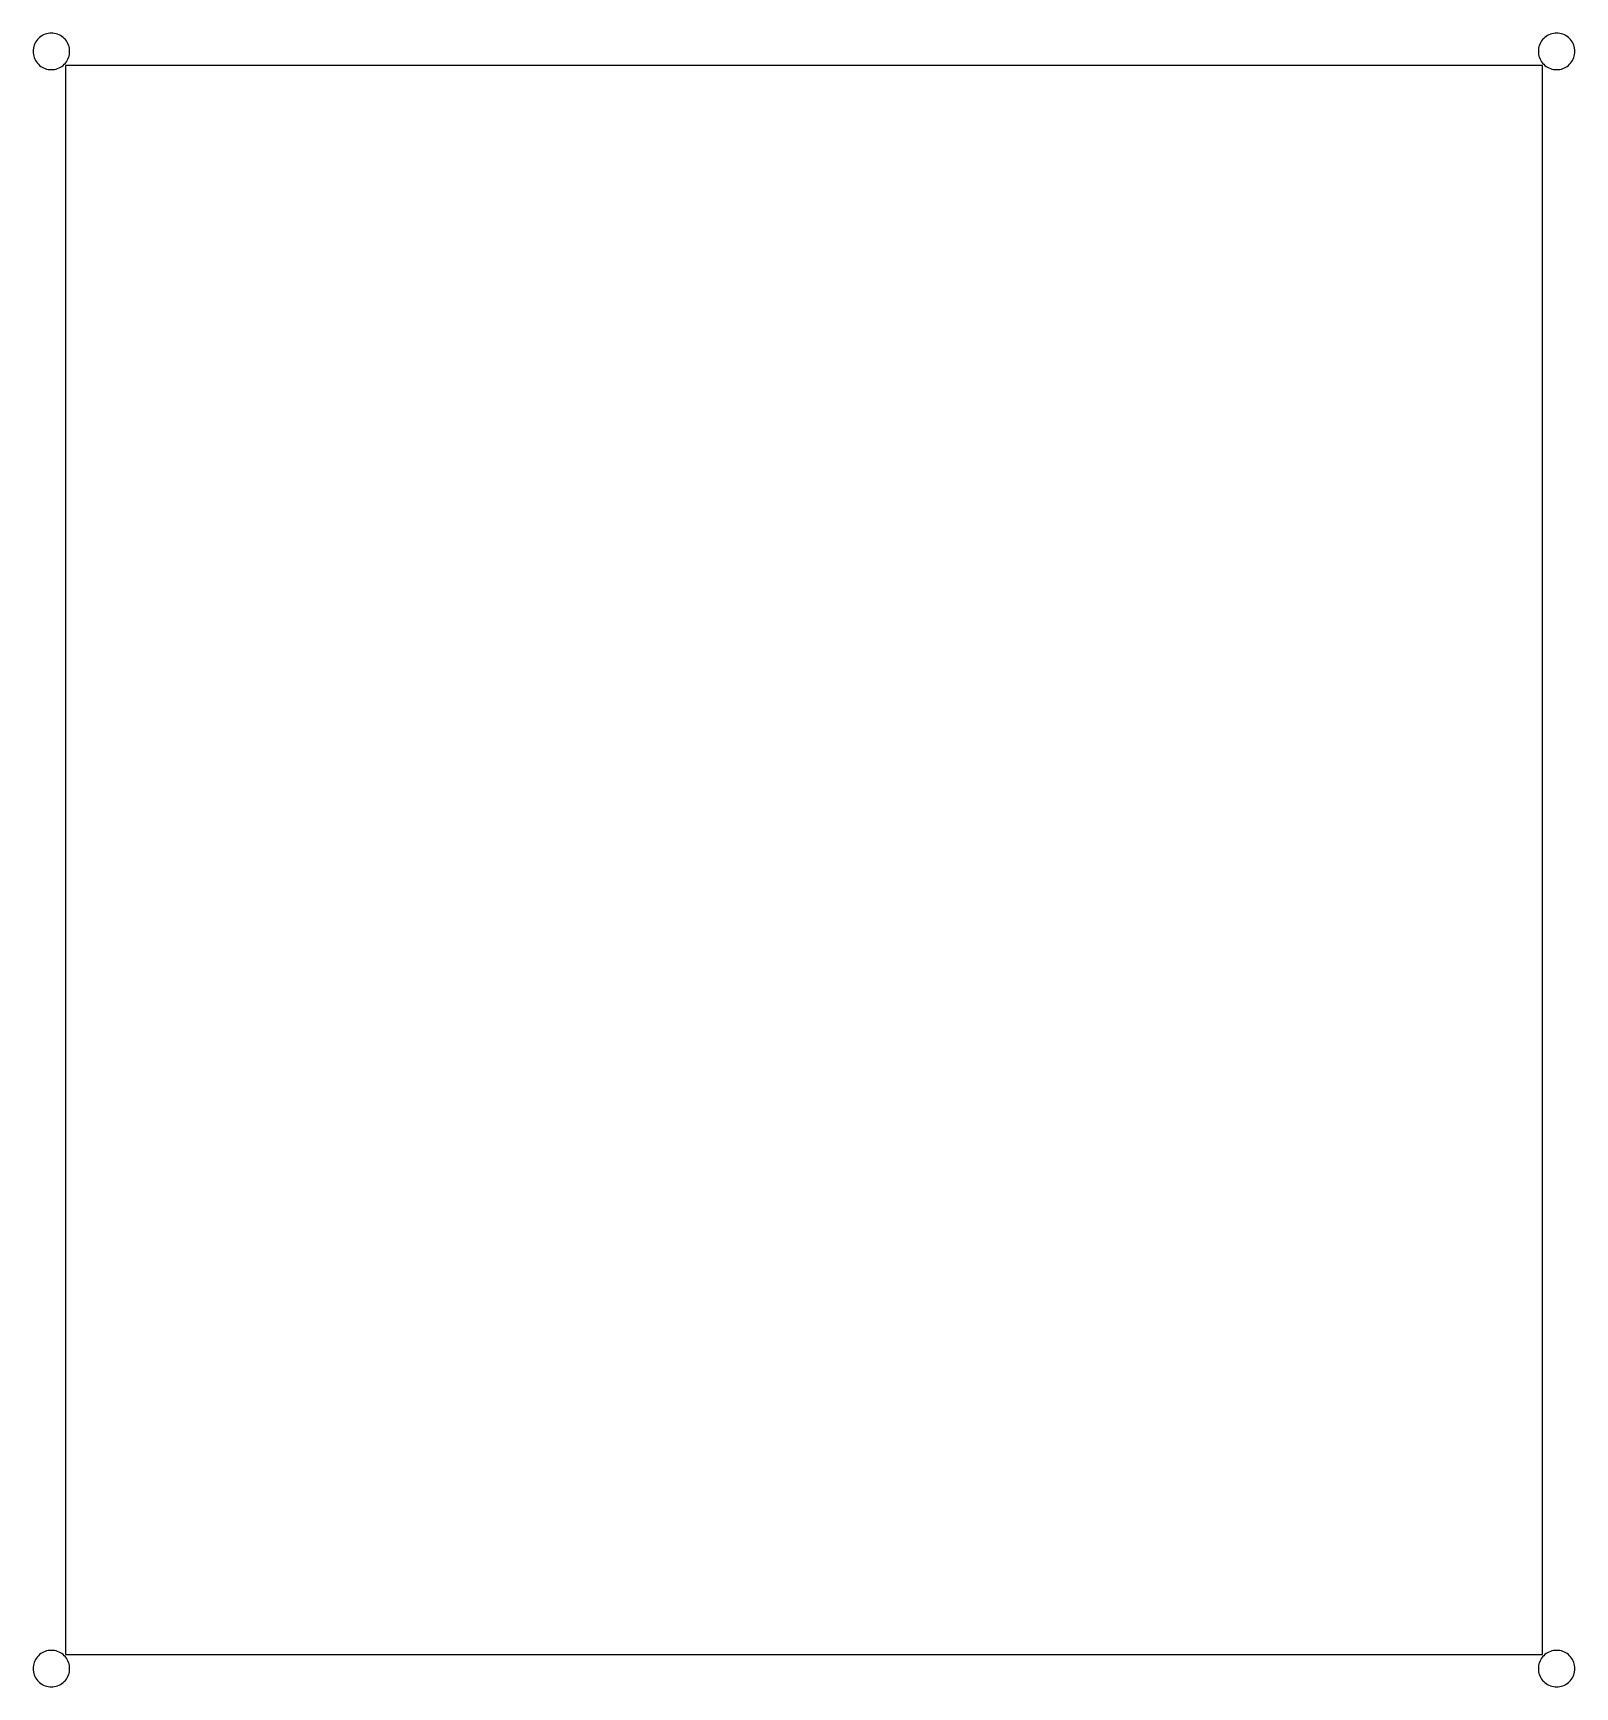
# Model space of a CAD drawing. Header units: metres. Extents: x -55 to 55, y -59 to 59.
import ezdxf

# ---------------------------------------------------------------- set-up
doc = ezdxf.new("R2010")
doc.units = ezdxf.units.M

msp = doc.modelspace()

# ---------------------------------------------------------------- linework, layer by layer
for p, q in [((-53.5, 58.8), (-53.6133, 58.795)), ((-53.3867, 58.795), (-53.5, 58.8)), ((53.5, 58.8), (53.3867, 58.795)), ((53.6133, 58.795), (53.5, 58.8)), ((-54.7802, 57.7257), (-54.795, 57.6133)), ((-54.7557, 57.8365), (-54.7802, 57.7257)), ((-54.7216, 57.9446), (-54.7557, 57.8365)), ((-54.6782, 58.0494), (-54.7216, 57.9446)), ((-54.6258, 58.15), (-54.6782, 58.0494)), ((-54.5649, 58.2456), (-54.6258, 58.15)), ((-54.4958, 58.3356), (-54.5649, 58.2456)), ((-54.4192, 58.4192), (-54.4958, 58.3356)), ((-54.3356, 58.4958), (-54.4192, 58.4192)), ((-54.2456, 58.5649), (-54.3356, 58.4958)), ((-54.15, 58.6258), (-54.2456, 58.5649)), ((-54.0494, 58.6782), (-54.15, 58.6258)), ((-53.9446, 58.7216), (-54.0494, 58.6782)), ((-53.8365, 58.7557), (-53.9446, 58.7216)), ((-53.7257, 58.7802), (-53.8365, 58.7557)), ((-53.6133, 58.795), (-53.7257, 58.7802)), ((-53.2742, 58.7802), (-53.3867, 58.795)), ((-53.1635, 58.7557), (-53.2742, 58.7802)), ((-53.0554, 58.7216), (-53.1635, 58.7557)), ((-52.9506, 58.6782), (-53.0554, 58.7216)), ((-52.85, 58.6258), (-52.9506, 58.6782)), ((-52.7543, 58.5649), (-52.85, 58.6258)), ((-52.6644, 58.4958), (-52.7543, 58.5649)), ((-52.5807, 58.4192), (-52.6644, 58.4958)), ((-52.5041, 58.3356), (-52.5807, 58.4192)), ((-52.4351, 58.2456), (-52.5041, 58.3356)), ((-52.3742, 58.15), (-52.4351, 58.2456)), ((-52.3218, 58.0494), (-52.3742, 58.15)), ((-52.2784, 57.9446), (-52.3218, 58.0494)), ((-52.2443, 57.8365), (-52.2784, 57.9446)), ((-52.2197, 57.7257), (-52.2443, 57.8365)), ((-52.2049, 57.6133), (-52.2197, 57.7257)), ((52.2197, 57.7257), (52.2049, 57.6133)), ((52.2443, 57.8365), (52.2197, 57.7257)), ((52.2784, 57.9446), (52.2443, 57.8365)), ((52.3218, 58.0494), (52.2784, 57.9446)), ((52.3742, 58.15), (52.3218, 58.0494)), ((52.4351, 58.2456), (52.3742, 58.15)), ((52.5041, 58.3356), (52.4351, 58.2456)), ((52.5807, 58.4192), (52.5041, 58.3356)), ((52.6644, 58.4958), (52.5807, 58.4192)), ((52.7543, 58.5649), (52.6644, 58.4958)), ((52.85, 58.6258), (52.7543, 58.5649)), ((52.9506, 58.6782), (52.85, 58.6258)), ((53.0554, 58.7216), (52.9506, 58.6782)), ((53.1635, 58.7557), (53.0554, 58.7216)), ((53.2742, 58.7802), (53.1635, 58.7557)), ((53.3867, 58.795), (53.2742, 58.7802)), ((53.7257, 58.7802), (53.6133, 58.795)), ((53.8365, 58.7557), (53.7257, 58.7802)), ((53.9446, 58.7216), (53.8365, 58.7557)), ((54.0494, 58.6782), (53.9446, 58.7216)), ((54.15, 58.6258), (54.0494, 58.6782)), ((54.2456, 58.5649), (54.15, 58.6258)), ((54.3356, 58.4958), (54.2456, 58.5649)), ((54.4192, 58.4192), (54.3356, 58.4958)), ((54.4958, 58.3356), (54.4192, 58.4192)), ((54.5649, 58.2456), (54.4958, 58.3356)), ((54.6258, 58.15), (54.5649, 58.2456)), ((54.6782, 58.0494), (54.6258, 58.15)), ((54.7216, 57.9446), (54.6782, 58.0494)), ((54.7557, 57.8365), (54.7216, 57.9446)), ((54.7802, 57.7257), (54.7557, 57.8365)), ((54.795, 57.6133), (54.7802, 57.7257)), ((-54.795, 57.6133), (-54.8, 57.5)), ((-54.8, 57.5), (-54.795, 57.3867)), ((-54.795, 57.3867), (-54.7802, 57.2742)), ((-54.7802, 57.2742), (-54.7557, 57.1635)), ((-54.7557, 57.1635), (-54.7216, 57.0554)), ((-54.7216, 57.0554), (-54.6782, 56.9506)), ((-54.6782, 56.9506), (-54.6258, 56.85)), ((-54.6258, 56.85), (-54.5649, 56.7543)), ((-54.5649, 56.7543), (-54.4958, 56.6644)), ((-54.4958, 56.6644), (-54.4192, 56.5807)), ((-54.4192, 56.5807), (-54.3356, 56.5041)), ((-54.3356, 56.5041), (-54.2456, 56.4351)), ((-52.7543, 56.4351), (-52.6644, 56.5041)), ((-52.6644, 56.5041), (-52.5807, 56.5807)), ((-52.5807, 56.5807), (-52.5041, 56.6644)), ((-52.5041, 56.6644), (-52.4351, 56.7543)), ((52.5, 56.5), (-52.5, 56.5)), ((-52.5, 56.5), (-52.5, -56.5)), ((-52.4351, 56.7543), (-52.3742, 56.85)), ((-52.3742, 56.85), (-52.3218, 56.9506)), ((-52.3218, 56.9506), (-52.2784, 57.0554)), ((-52.2784, 57.0554), (-52.2443, 57.1635)), ((-52.2443, 57.1635), (-52.2197, 57.2742)), ((-52.2197, 57.2742), (-52.2049, 57.3867)), ((-52.2, 57.5), (-52.2049, 57.6133)), ((-52.2049, 57.3867), (-52.2, 57.5)), ((52.2049, 57.6133), (52.2, 57.5)), ((52.2, 57.5), (52.2049, 57.3867)), ((52.2049, 57.3867), (52.2197, 57.2742)), ((52.2197, 57.2742), (52.2443, 57.1635)), ((52.2443, 57.1635), (52.2784, 57.0554)), ((52.2784, 57.0554), (52.3218, 56.9506)), ((52.3218, 56.9506), (52.3742, 56.85)), ((52.3742, 56.85), (52.4351, 56.7543)), ((52.4351, 56.7543), (52.5041, 56.6644)), ((52.5, -56.5), (52.5, 56.5)), ((52.5041, 56.6644), (52.5807, 56.5807)), ((52.5807, 56.5807), (52.6644, 56.5041)), ((52.6644, 56.5041), (52.7543, 56.4351)), ((54.2456, 56.4351), (54.3356, 56.5041)), ((54.3356, 56.5041), (54.4192, 56.5807)), ((54.4192, 56.5807), (54.4958, 56.6644)), ((54.4958, 56.6644), (54.5649, 56.7543)), ((54.5649, 56.7543), (54.6258, 56.85)), ((54.6258, 56.85), (54.6782, 56.9506)), ((54.6782, 56.9506), (54.7216, 57.0554)), ((54.7216, 57.0554), (54.7557, 57.1635)), ((54.7557, 57.1635), (54.7802, 57.2742)), ((54.7802, 57.2742), (54.795, 57.3867)), ((54.8, 57.5), (54.795, 57.6133)), ((54.795, 57.3867), (54.8, 57.5)), ((-54.2456, 56.4351), (-54.15, 56.3742)), ((-54.15, 56.3742), (-54.0494, 56.3218)), ((-54.0494, 56.3218), (-53.9446, 56.2784)), ((-53.9446, 56.2784), (-53.8365, 56.2443)), ((-53.8365, 56.2443), (-53.7257, 56.2197)), ((-53.7257, 56.2197), (-53.6133, 56.2049)), ((-53.6133, 56.2049), (-53.5, 56.2)), ((-53.5, 56.2), (-53.3867, 56.2049)), ((-53.3867, 56.2049), (-53.2742, 56.2197)), ((-53.2742, 56.2197), (-53.1635, 56.2443)), ((-53.1635, 56.2443), (-53.0554, 56.2784)), ((-53.0554, 56.2784), (-52.9506, 56.3218)), ((-52.9506, 56.3218), (-52.85, 56.3742)), ((-52.85, 56.3742), (-52.7543, 56.4351)), ((52.7543, 56.4351), (52.85, 56.3742)), ((52.85, 56.3742), (52.9506, 56.3218)), ((52.9506, 56.3218), (53.0554, 56.2784)), ((53.0554, 56.2784), (53.1635, 56.2443)), ((53.1635, 56.2443), (53.2742, 56.2197)), ((53.2742, 56.2197), (53.3867, 56.2049)), ((53.3867, 56.2049), (53.5, 56.2)), ((53.5, 56.2), (53.6133, 56.2049)), ((53.6133, 56.2049), (53.7257, 56.2197)), ((53.7257, 56.2197), (53.8365, 56.2443)), ((53.8365, 56.2443), (53.9446, 56.2784)), ((53.9446, 56.2784), (54.0494, 56.3218)), ((54.0494, 56.3218), (54.15, 56.3742)), ((54.15, 56.3742), (54.2456, 56.4351)), ((-54.2456, -56.4351), (-54.3356, -56.5041)), ((-54.15, -56.3742), (-54.2456, -56.4351)), ((-54.0494, -56.3218), (-54.15, -56.3742)), ((-53.9446, -56.2784), (-54.0494, -56.3218)), ((-53.8365, -56.2443), (-53.9446, -56.2784)), ((-53.7257, -56.2197), (-53.8365, -56.2443)), ((-53.6133, -56.2049), (-53.7257, -56.2197)), ((-53.5, -56.2), (-53.6133, -56.2049)), ((-53.3867, -56.2049), (-53.5, -56.2)), ((-53.2742, -56.2197), (-53.3867, -56.2049)), ((-53.1635, -56.2443), (-53.2742, -56.2197)), ((-53.0554, -56.2784), (-53.1635, -56.2443)), ((-52.9506, -56.3218), (-53.0554, -56.2784)), ((-52.85, -56.3742), (-52.9506, -56.3218)), ((-52.7543, -56.4351), (-52.85, -56.3742)), ((-52.6644, -56.5041), (-52.7543, -56.4351)), ((52.7543, -56.4351), (52.6644, -56.5041)), ((52.85, -56.3742), (52.7543, -56.4351)), ((52.9506, -56.3218), (52.85, -56.3742)), ((53.0554, -56.2784), (52.9506, -56.3218)), ((53.1635, -56.2443), (53.0554, -56.2784)), ((53.2742, -56.2197), (53.1635, -56.2443)), ((53.3867, -56.2049), (53.2742, -56.2197)), ((53.5, -56.2), (53.3867, -56.2049)), ((53.6133, -56.2049), (53.5, -56.2)), ((53.7257, -56.2197), (53.6133, -56.2049)), ((53.8365, -56.2443), (53.7257, -56.2197)), ((53.9446, -56.2784), (53.8365, -56.2443)), ((54.0494, -56.3218), (53.9446, -56.2784)), ((54.15, -56.3742), (54.0494, -56.3218)), ((54.2456, -56.4351), (54.15, -56.3742)), ((54.3356, -56.5041), (54.2456, -56.4351)), ((-54.795, -57.3867), (-54.8, -57.5)), ((-54.8, -57.5), (-54.795, -57.6133)), ((-54.7802, -57.2742), (-54.795, -57.3867)), ((-54.795, -57.6133), (-54.7802, -57.7257)), ((-54.7557, -57.1635), (-54.7802, -57.2742)), ((-54.7216, -57.0554), (-54.7557, -57.1635)), ((-54.6782, -56.9506), (-54.7216, -57.0554)), ((-54.6258, -56.85), (-54.6782, -56.9506)), ((-54.5649, -56.7543), (-54.6258, -56.85)), ((-54.4958, -56.6644), (-54.5649, -56.7543)), ((-54.4192, -56.5807), (-54.4958, -56.6644)), ((-54.3356, -56.5041), (-54.4192, -56.5807)), ((-52.5807, -56.5807), (-52.6644, -56.5041)), ((-52.5041, -56.6644), (-52.5807, -56.5807)), ((-52.4351, -56.7543), (-52.5041, -56.6644)), ((-52.5, -56.5), (52.5, -56.5)), ((-52.3742, -56.85), (-52.4351, -56.7543)), ((-52.3218, -56.9506), (-52.3742, -56.85)), ((-52.2784, -57.0554), (-52.3218, -56.9506)), ((-52.2443, -57.1635), (-52.2784, -57.0554)), ((-52.2197, -57.2742), (-52.2443, -57.1635)), ((-52.2049, -57.3867), (-52.2197, -57.2742)), ((-52.2197, -57.7257), (-52.2049, -57.6133)), ((-52.2, -57.5), (-52.2049, -57.3867)), ((-52.2049, -57.6133), (-52.2, -57.5)), ((52.2049, -57.3867), (52.2, -57.5)), ((52.2, -57.5), (52.2049, -57.6133)), ((52.2197, -57.2742), (52.2049, -57.3867)), ((52.2049, -57.6133), (52.2197, -57.7257)), ((52.2443, -57.1635), (52.2197, -57.2742)), ((52.2784, -57.0554), (52.2443, -57.1635)), ((52.3218, -56.9506), (52.2784, -57.0554)), ((52.3742, -56.85), (52.3218, -56.9506)), ((52.4351, -56.7543), (52.3742, -56.85)), ((52.5041, -56.6644), (52.4351, -56.7543)), ((52.5807, -56.5807), (52.5041, -56.6644)), ((52.6644, -56.5041), (52.5807, -56.5807)), ((54.4192, -56.5807), (54.3356, -56.5041)), ((54.4958, -56.6644), (54.4192, -56.5807)), ((54.5649, -56.7543), (54.4958, -56.6644)), ((54.6258, -56.85), (54.5649, -56.7543)), ((54.6782, -56.9506), (54.6258, -56.85)), ((54.7216, -57.0554), (54.6782, -56.9506)), ((54.7557, -57.1635), (54.7216, -57.0554)), ((54.7802, -57.2742), (54.7557, -57.1635)), ((54.795, -57.3867), (54.7802, -57.2742)), ((54.7802, -57.7257), (54.795, -57.6133)), ((54.8, -57.5), (54.795, -57.3867)), ((54.795, -57.6133), (54.8, -57.5)), ((-54.7802, -57.7257), (-54.7557, -57.8365)), ((-54.7557, -57.8365), (-54.7216, -57.9446)), ((-54.7216, -57.9446), (-54.6782, -58.0494)), ((-54.6782, -58.0494), (-54.6258, -58.15)), ((-54.6258, -58.15), (-54.5649, -58.2456)), ((-54.5649, -58.2456), (-54.4958, -58.3356)), ((-54.4958, -58.3356), (-54.4192, -58.4192)), ((-54.4192, -58.4192), (-54.3356, -58.4958)), ((-54.3356, -58.4958), (-54.2456, -58.5649)), ((-54.2456, -58.5649), (-54.15, -58.6258)), ((-54.15, -58.6258), (-54.0494, -58.6782)), ((-54.0494, -58.6782), (-53.9446, -58.7216)), ((-53.9446, -58.7216), (-53.8365, -58.7557)), ((-53.8365, -58.7557), (-53.7257, -58.7802)), ((-53.7257, -58.7802), (-53.6133, -58.795)), ((-53.6133, -58.795), (-53.5, -58.8)), ((-53.5, -58.8), (-53.3867, -58.795)), ((-53.3867, -58.795), (-53.2742, -58.7802)), ((-53.2742, -58.7802), (-53.1635, -58.7557)), ((-53.1635, -58.7557), (-53.0554, -58.7216)), ((-53.0554, -58.7216), (-52.9506, -58.6782)), ((-52.9506, -58.6782), (-52.85, -58.6258)), ((-52.85, -58.6258), (-52.7543, -58.5649)), ((-52.7543, -58.5649), (-52.6644, -58.4958)), ((-52.6644, -58.4958), (-52.5807, -58.4192)), ((-52.5807, -58.4192), (-52.5041, -58.3356)), ((-52.5041, -58.3356), (-52.4351, -58.2456)), ((-52.4351, -58.2456), (-52.3742, -58.15)), ((-52.3742, -58.15), (-52.3218, -58.0494)), ((-52.3218, -58.0494), (-52.2784, -57.9446)), ((-52.2784, -57.9446), (-52.2443, -57.8365)), ((-52.2443, -57.8365), (-52.2197, -57.7257)), ((52.2197, -57.7257), (52.2443, -57.8365)), ((52.2443, -57.8365), (52.2784, -57.9446)), ((52.2784, -57.9446), (52.3218, -58.0494)), ((52.3218, -58.0494), (52.3742, -58.15)), ((52.3742, -58.15), (52.4351, -58.2456)), ((52.4351, -58.2456), (52.5041, -58.3356)), ((52.5041, -58.3356), (52.5807, -58.4192)), ((52.5807, -58.4192), (52.6644, -58.4958)), ((52.6644, -58.4958), (52.7543, -58.5649)), ((52.7543, -58.5649), (52.85, -58.6258)), ((52.85, -58.6258), (52.9506, -58.6782)), ((52.9506, -58.6782), (53.0554, -58.7216)), ((53.0554, -58.7216), (53.1635, -58.7557)), ((53.1635, -58.7557), (53.2742, -58.7802)), ((53.2742, -58.7802), (53.3867, -58.795)), ((53.3867, -58.795), (53.5, -58.8)), ((53.5, -58.8), (53.6133, -58.795)), ((53.6133, -58.795), (53.7257, -58.7802)), ((53.7257, -58.7802), (53.8365, -58.7557)), ((53.8365, -58.7557), (53.9446, -58.7216)), ((53.9446, -58.7216), (54.0494, -58.6782)), ((54.0494, -58.6782), (54.15, -58.6258)), ((54.15, -58.6258), (54.2456, -58.5649)), ((54.2456, -58.5649), (54.3356, -58.4958)), ((54.3356, -58.4958), (54.4192, -58.4192)), ((54.4192, -58.4192), (54.4958, -58.3356)), ((54.4958, -58.3356), (54.5649, -58.2456)), ((54.5649, -58.2456), (54.6258, -58.15)), ((54.6258, -58.15), (54.6782, -58.0494)), ((54.6782, -58.0494), (54.7216, -57.9446)), ((54.7216, -57.9446), (54.7557, -57.8365)), ((54.7557, -57.8365), (54.7802, -57.7257))]:
    msp.add_line(p, q)

doc.saveas('drawing.dxf')
